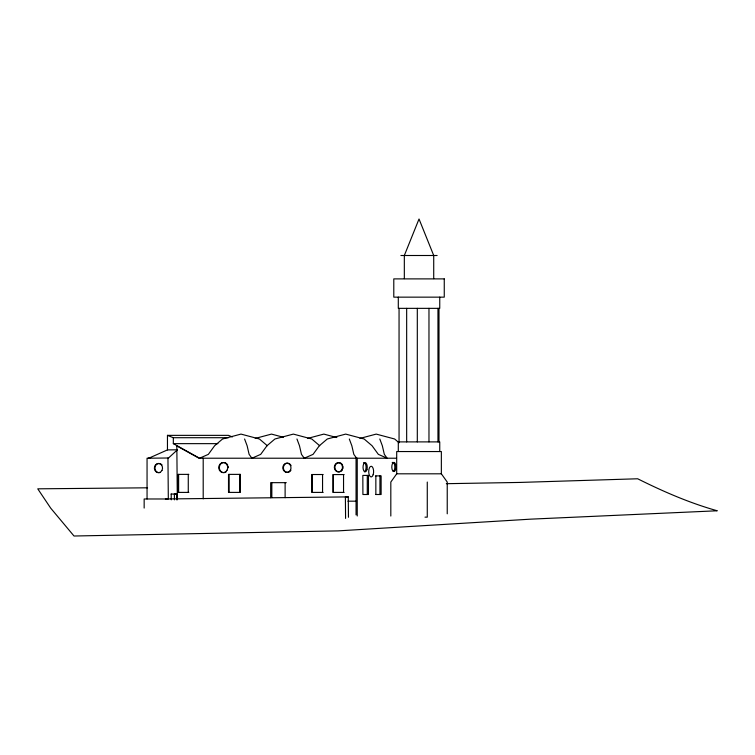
<?xml version="1.0" encoding="UTF-8"?>
<svg xmlns="http://www.w3.org/2000/svg" width="755" height="755" viewBox="0 0 755 755"><rect width="100%" height="100%" fill="white"/><g stroke="black" fill="none" stroke-linecap="round" stroke-linejoin="round"><path stroke-width="1.13" d="M447.234 513.815L447.234 482.049L441.354 473.81L441.354 451.547L396.696 451.547L396.696 473.81L390.816 482.049L390.816 516.042M176.868 450.32L168.525 457.992L148.169 458.219M148.754 458.219L167.459 449.905L177.444 449.791M255.228 438.419L271.489 434.097L283.408 437.268M307.587 438.419L323.848 434.097L336.853 437.56M359.946 438.419L376.207 434.097L394.629 438.995L399.046 442.751M446.318 483.691L519.997 482.426L637.673 478.774C663.277 491.571 689.636 503.009 717.25 510.776L530.576 519.157L337.957 530.888L74.009 536.012L50.698 508.143L37.75 488.825L147.565 487.805M176.736 499.829L176.689 494.025L174.377 494.053L174.433 499.848M165.421 498.98L348.281 496.894L348.461 517.279M400.914 255.501L437.136 255.501M167.459 449.905L167.459 435.361L228.454 435.361L232.37 436.928M167.459 435.361L173.329 437.711L228.463 437.711M173.329 437.711L173.329 443.647L217.912 443.647M177.321 499.763L176.83 445.912L177.416 445.912M150.245 458.219L147.055 458.219L147.055 498.98M396.517 458.219L198.98 458.219L176.83 445.912M396.696 473.81L441.354 473.81M188.844 474.376L178.048 474.376L178.048 492.402L188.844 492.402M323.131 474.517L311.739 474.517L311.739 492.402L323.131 492.402M344.12 474.574L332.861 474.574L332.861 492.402L344.12 492.402M375.716 475.886L381.124 475.886L381.124 494.506L375.716 494.506M286.277 482.662L270.677 482.662L270.677 497.705M171.083 494.053L176.689 494.025M348.281 496.894L345.384 496.894L345.582 518.411M347.913 501.178L356.058 501.178M424.999 517.156L427.273 517.156L427.273 482.049M173.329 443.647L199.556 458.219L208.342 454.359L214.618 445.752L222.555 438.995L240.987 434.097L259.418 438.995L267.355 445.752M319.714 445.752L311.777 438.995L293.346 434.097L274.914 438.995L266.977 445.752L260.702 454.359L251.915 458.219L249.112 454.359L247.121 445.752L244.592 438.995M356.634 458.219L353.831 454.359L351.839 445.752L349.31 438.995M379.803 438.995L382.332 445.752L384.333 454.359L387.136 458.219L378.349 454.359L372.073 445.752L364.136 438.995L345.705 434.097L327.274 438.995L319.337 445.752L313.061 454.359L304.274 458.219L301.471 454.359L299.48 445.752L296.951 438.995M171.196 494.025L171.253 499.829M167.95 457.992L168.318 498.98L144.158 498.98L144.158 508.068M439.75 297.149L439.75 308.351L398.3 308.351L398.3 297.149M439.75 451.547L439.75 441.892L398.3 441.892L398.3 451.547M438.995 308.351L438.995 441.892M437.957 308.351L437.957 441.892M433.719 278.633L433.719 255.501L419.025 218.988L404.331 255.501L404.331 278.633M428.972 308.351L428.972 441.892M417.307 308.351L417.307 441.892M406.662 308.351L406.662 441.892M399.055 308.351L399.055 441.892M379.944 475.886L379.944 494.506M375.848 475.886L375.848 494.506M367.279 475.414L367.279 494.506M357.238 458.219L357.238 515.986M356.058 458.219L356.058 514.882M343.544 474.574L343.544 492.402M333.436 474.574L333.436 492.402M322.555 474.517L322.555 492.402M312.315 474.517L312.315 492.402M285.116 482.662L285.116 497.705M271.828 482.662L271.828 497.602M239.722 474.376L239.722 492.402M229.086 474.376L229.086 492.402M203.199 458.219L203.199 498.857M188.269 474.376L188.269 492.402M178.624 474.376L178.624 492.402M226 471.998A5.049 4.483 -90 0 1 219.903 470.035A5.049 4.483 -90 0 1 221.64 463.174A5.049 4.483 -90 0 1 227.736 465.127M228.17 466.354A5.049 4.483 -90 0 1 228.303 467.666M363.457 462.787A4.606 2.114 -90 0 1 366.005 466.165A4.606 2.114 -90 0 1 364.457 471.724M392.213 462.522A4.606 2.114 -90 0 1 394.771 465.911A4.606 2.114 -90 0 1 393.213 471.469M160.003 472.536A4.606 4.086 -90 0 1 154.945 467.968A4.606 4.086 -90 0 1 160.183 463.655M161.155 464.136A4.606 4.086 -90 0 1 161.995 464.891M290.977 470.157A4.606 4.086 -90 0 1 284.786 471.224A4.606 4.086 -90 0 1 284.928 464.174A4.606 4.086 -90 0 1 291.071 465.561M339.958 471.762A4.606 4.086 -90 0 1 335.116 468.761A4.606 4.086 -90 0 1 337.343 463.07A4.606 4.086 -90 0 1 342.572 465.08M342.959 466.194A4.606 4.086 -90 0 1 342.912 468.581M342.477 469.676A4.606 4.086 -90 0 1 340.949 471.328M444.261 278.888L393.789 278.888L393.789 297.149L444.261 297.149L444.261 278.888M240.298 474.376L228.51 474.376L228.51 492.402L240.298 492.402L240.298 474.376M368.459 475.414L362.834 475.414L362.91 494.506L368.459 494.506L368.459 475.414M161.947 470.459A4.606 4.086 -90 0 0 158.55 463.466A4.606 4.086 -90 0 0 154.869 470.28A4.606 4.086 -90 0 0 161.947 470.459M227.085 470.176A5.049 4.483 -90 0 0 223.31 462.532A5.049 4.483 -90 0 0 219.318 470.035A5.049 4.483 -90 0 0 227.085 470.176M290.401 470.157A4.606 4.086 -90 0 0 287.004 463.164A4.606 4.086 -90 0 0 283.323 469.978A4.606 4.086 -90 0 0 290.401 470.157M341.902 469.676A4.606 4.086 -90 0 0 338.504 462.683A4.606 4.086 -90 0 0 334.824 469.497A4.606 4.086 -90 0 0 341.902 469.676M366.949 469.648A4.606 2.114 -90 0 0 365.193 462.655A4.606 2.114 -90 0 0 363.287 469.459A4.606 2.114 -90 0 0 366.949 469.648M395.705 469.384A4.606 2.114 -90 0 0 393.95 462.4A4.606 2.114 -90 0 0 392.053 469.204A4.606 2.114 -90 0 0 395.705 469.384M373.187 474.64A5.342 2.454 -90 0 0 371.366 466.269A5.342 2.454 -90 0 0 368.95 473.876A5.342 2.454 -90 0 0 373.187 474.64"/></g></svg>
